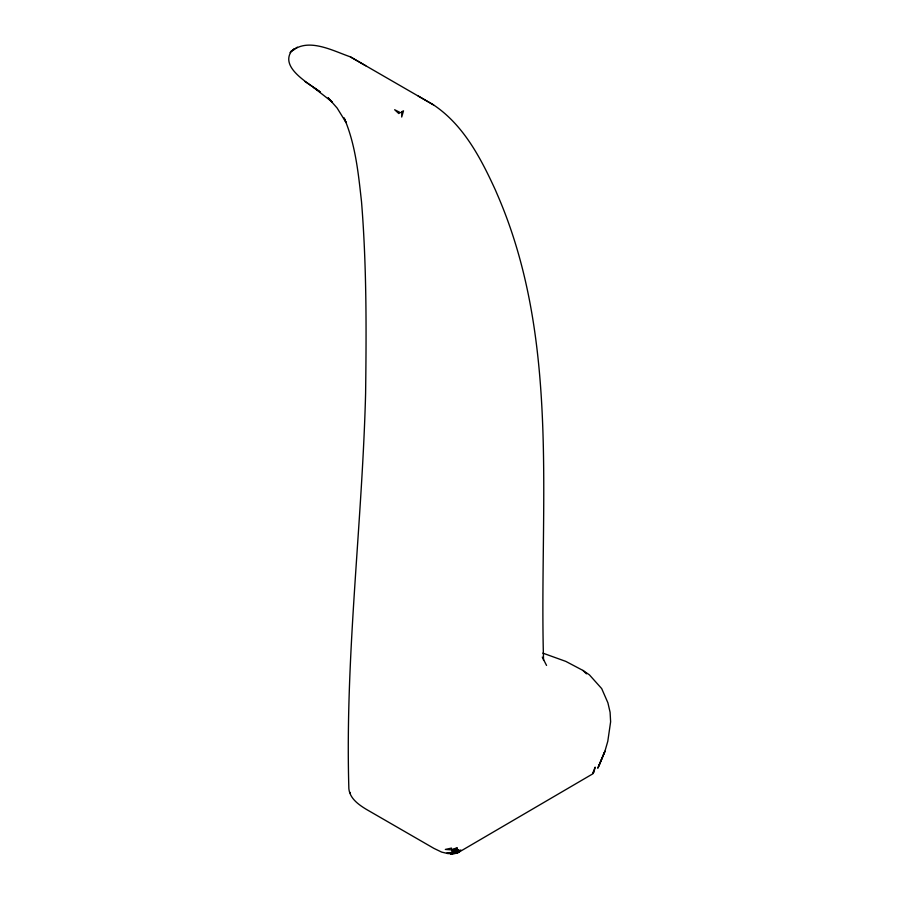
<?xml version="1.0" encoding="UTF-8"?>
<svg xmlns="http://www.w3.org/2000/svg" width="899" height="899" viewBox="0 0 899 899"><rect width="100%" height="100%" fill="white"/><g stroke="black" fill="none" stroke-linecap="round" stroke-linejoin="round"><path stroke-width="1.35" d="M599.195 765.532L597.723 768.207L604.881 751.384L607.791 741.293L610.623 721.807L610.095 712.278L607.893 702.782L601.689 688.589L589.396 674.846L582.945 670.429L565.808 661.394L542.827 653.124M290.062 52.58L292.018 50.479C278.645 67.537 309.964 84.023 320.168 91.934L313.066 87.068L332.057 101.924L328.315 97.969M592.992 773.724L458.198 852.578L460.973 850.139L459.367 850.521L458.198 852.578L456.681 853.23L451.86 853.814M459.367 850.521L456.681 853.23L450.028 854.05L454.051 853.14L459.367 850.521L458.063 850.061L452.219 851.353L451.5 848.094L445.32 849.431L451.703 849.892L457.321 848.634L457.198 847.611L451.703 849.892M458.063 850.061L454.051 853.14L447.05 852.78L453.017 852.443L458.063 850.061L457.613 849.443L452.219 851.353L457.321 848.634M295.254 48.748C311.537 38.994 334.338 51.367 350.329 56.828L433.576 104.925C463.558 124.983 480.751 158.089 495.383 189.992L497.372 194.633C561.01 341.283 539.085 505.171 543.547 660.327M297.389 47.164L291.164 51.4L294.524 48.715L292.58 50.411L294.187 49.535M455.287 853.409L453.017 852.443M448.41 853.69L441.712 852.117L433.959 848.398L366.118 809.224C358.521 804.571 349.891 798.458 348.868 788.839C344.913 656.742 362.162 525.409 365.601 393.537C366.421 329.573 366.68 265.497 361.51 201.691C358.353 173.338 355.532 144.402 344.115 117.938L346.115 122.624L337.136 108.049L328.27 97.98M418.17 95.991L433.576 104.925M350.329 56.828L365.736 65.751M305.098 81.607L312.2 86.461M582.945 670.429L586.451 673.845M349.587 792.098L350.396 793.188M542.299 657.135L546.547 665.429M401.797 111.656L401.707 117.027L403.505 110.847L401.797 111.656M595.093 767.319L593.879 772.387L592.778 773.106L595.093 767.319M604.881 751.384L599.015 765.566L604.881 751.384M400.179 112.532L398.774 113.521L394.65 109.734L400.179 112.532"/></g></svg>
